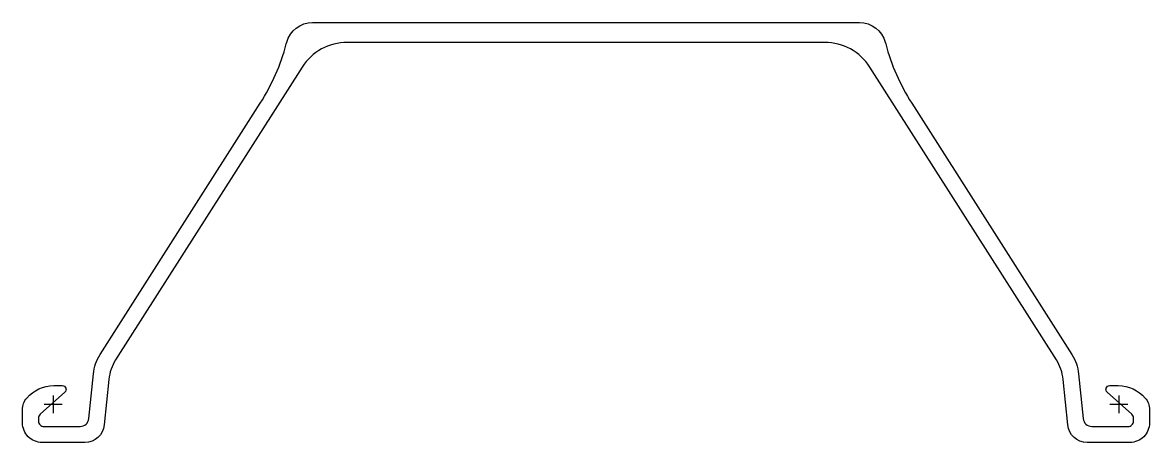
# Model space of a CAD drawing. Header units: millimetres. Extents: x -17 to 617, y -21 to 215.
import ezdxf

# ---------------------------------------------------------------- set-up
doc = ezdxf.new("R2010")
doc.units = ezdxf.units.MM
doc.header["$LTSCALE"] = 0.2

msp = doc.modelspace()

# ---------------------------------------------------------------- linework, layer by layer
at = {"flags": 128}
msp.add_lwpolyline([(140.22, 189.92), (35.15, 24.99, 0.117424), (31.36, 14.05), (28.8, -11.59, -0.385312), (17.85, -21.5), (-6.25, -21.5, -0.414214), (-17.25, -10.5), (-17.25, -3, -0.17875), (-14.85, 3.5, -0.219232), (0.35, 10.5), (5.12, 10.5, -0.687281), (6.55, 6.79), (-7.26, -5.64, 0.212557), (-8.25, -7.87), (-8.25, -9.5, 0.414214), (-5.25, -12.5), (15.14, -12.5, 0.385312), (20.11, -8), (22.62, 17.08, -0.117424), (26.41, 28.02), (116.57, 169.54, 0.076507), (131.27, 202.96), (131.52, 203.88, -0.339454), (146.01, 215), (453.99, 215, -0.339454), (468.48, 203.88), (468.73, 202.96, 0.076507), (483.43, 169.54), (573.59, 28.02, -0.117424), (577.38, 17.08), (579.89, -8, 0.385312), (584.86, -12.5), (605.25, -12.5, 0.414214), (608.25, -9.5), (608.25, -7.87, 0.212557), (607.26, -5.64), (593.45, 6.79, -0.687281), (594.88, 10.5), (599.65, 10.5, -0.219232), (614.85, 3.5, -0.17875), (617.25, -3), (617.25, -10.5, -0.414214), (606.25, -21.5), (582.15, -21.5, -0.385312), (571.2, -11.59), (568.64, 14.05, 0.117424), (564.85, 24.99), (459.78, 189.92, 0.256291), (434.47, 203.8), (165.53, 203.8, 0.256291)], format="xyb", close=True, dxfattribs=at)
at = {"layer": 'DEFPOINTS'}
for p, q in [((-5, 0), (5, 0)), ((0, 5), (0, -5)), ((595, 0), (605, 0)), ((600, 5), (600, -5))]:
    msp.add_line(p, q, dxfattribs=at)

doc.saveas('drawing.dxf')
